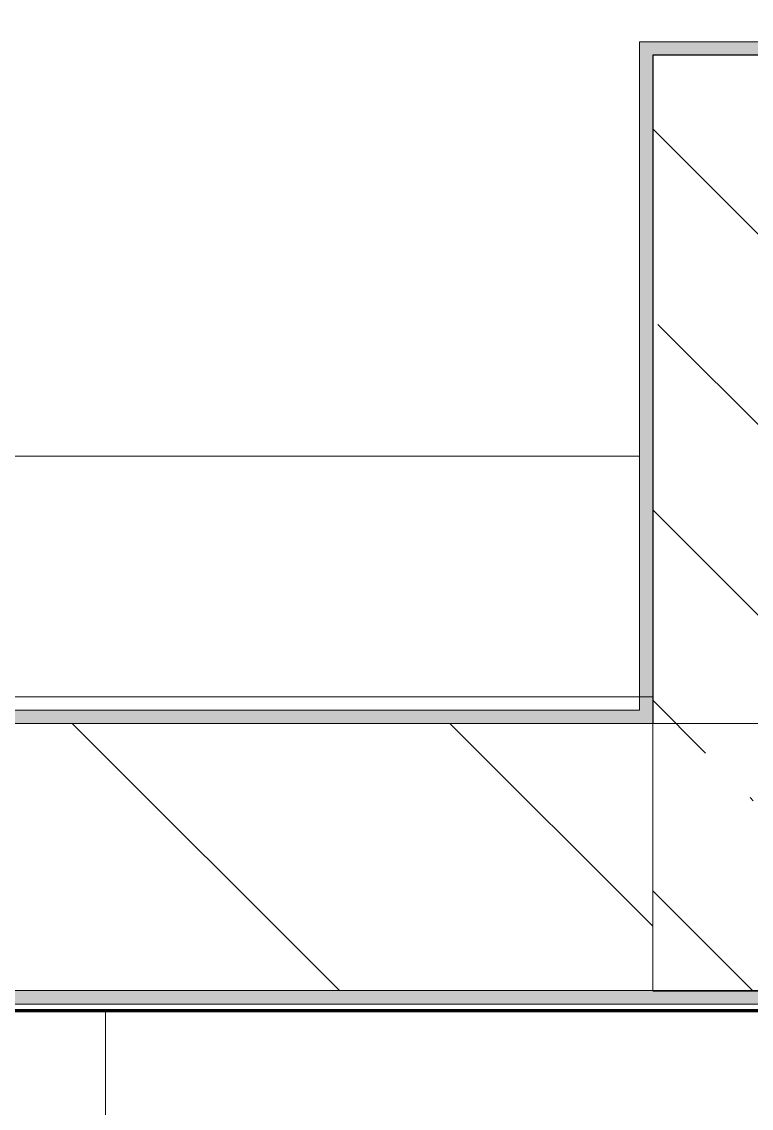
# Model space of a CAD drawing. Header units: millimetres. Extents: x 97 to 215964, y -4577 to 60645.
# Drawn here: x 139875 to 140422, y 39687 to 40500 of the extents above; entities that cross this region are included whole.
import ezdxf

# ---------------------------------------------------------------- set-up
doc = ezdxf.new("R2010")
doc.units = ezdxf.units.MM
doc.linetypes.add('ADSK_Линия сетки', pattern=[2500, 2000, -250, 0, -250])
for name, color, linetype, lineweight in [('A-FLOR-____-OTLN', 192, 'Continuous', 9), ('A-FLOR-____-PATT', 8, 'Continuous', 9), ('A-WALL-____-MCUT', 113, 'Continuous', 9), ('A-WALL-____-PATT', 111, 'Continuous', 9), ('A-WALL-FNSH-MCUT', 113, 'Continuous', 9), ('I-WALL-____-OTLN', 2, 'Continuous', 9), ('S-COLS-____-MCUT', 52, 'Continuous', 9), ('S-COLS-____-OTLN', 52, 'Continuous', 9), ('S-GRID-____-OTLN', 1, 'Continuous', 9)]:
    doc.layers.add(name, color=color, linetype=linetype, lineweight=lineweight)

# ---------------------------------------------------------------- blocks, each defined once
blk = doc.blocks.new('0083_СОШ675_АР_R22_rvt-1-О_АИ_ПП_8_400_Целиком')
at = {"layer": 'A-WALL-____-PATT', "lineweight": 5}
h = blk.add_hatch(dxfattribs=at)
h.set_pattern_fill('FP_10', color=10, style=0, pattern_type=2)
h.set_pattern_definition([(135, (0, 0), (-141.42136, -141.42136), [])])
h.paths.add_polyline_path([(108588.44, 39775.02), (108700, 39775.02), (108700, 39975.02), (105250, 39975.02), (105250, 39775.02), (108274, 39775.02)])
h.paths.add_polyline_path([(99455, 39775.02), (99455, 39975.02), (99450, 39975.02), (99450, 39775.02)])
h.paths.add_polyline_path([(81550, 39775.02), (81550, 39975.02), (78000, 39975.02), (78000, 39775.02), (81232.16, 39775.02)])
at = {"layer": 'S-COLS-____-OTLN', "lineweight": 5}
h = blk.add_hatch(dxfattribs=at)
h.set_pattern_fill('FP_8', color=256, style=0, pattern_type=2)
h.set_pattern_definition([(135, (0, 0), (-142.5612, -142.5612), []), (135, (142.56, 0), (-142.5612, -142.5612), [252.016, -50.403, 3.353, -47.05])])
h.paths.add_polyline_path([(81550, 39775), (82050, 39775.15), (82050, 40475), (81550, 40475), (81550, 39975.02)])
at = {"layer": 'A-FLOR-____-OTLN', "color": 90}
blk.add_line((81540, 40175.02), (78010, 40175.02), dxfattribs=at)
at = {"layer": 'A-WALL-____-MCUT', "color": 10, "lineweight": 5}
for p, q in [((81540, 39995.02), (81550, 39995.02)), ((81550, 39775.02), (81550, 39975.02))]:
    blk.add_line(p, q, dxfattribs=at)
at = {"layer": 'A-WALL-____-MCUT', "color": 50, "lineweight": 13}
for p, q in [((81550, 39975.02), (78000, 39975.02)), ((78000, 39775.02), (81550, 39775.02))]:
    blk.add_line(p, q, dxfattribs=at)
at = {"layer": 'A-WALL-FNSH-MCUT', "color": 90}
for p, q in [((82050, 40485), (81540, 40485)), ((81540, 40485), (81540, 40475)), ((81540, 40475), (81540, 39995.02)), ((81550, 40475), (82050, 40475)), ((81550, 39995.02), (81550, 40475)), ((81540, 39995.02), (78010, 39995.02)), ((81550, 39975.02), (81550, 39995.02)), ((78010, 39975.02), (81550, 39975.02))]:
    blk.add_line(p, q, dxfattribs=at)
at = {"layer": 'S-COLS-____-MCUT', "color": 130, "lineweight": 25}
for p, q in [((82050, 40475), (81550, 40475)), ((81550, 40475), (81550, 39975.02)), ((81550, 39775), (82050, 39775))]:
    blk.add_line(p, q, dxfattribs=at)
at = {"layer": 'S-COLS-____-OTLN', "color": 90}
blk.add_line((81550, 39975.02), (81550, 39775), dxfattribs=at)

msp = doc.modelspace()

# ---------------------------------------------------------------- hatches: boundary and pattern name
at = {"layer": 'A-FLOR-____-PATT'}
h = msp.add_hatch(dxfattribs=at)
h.set_pattern_fill('FP_201', color=256, style=0, pattern_type=2)
h.set_pattern_definition([(0, (147937.87, 40840), (0, 500), []), (90, (147937.87, 40840), (-500, 3e-14), [])])
h.paths.add_polyline_path([(155097.876681, 35775), (155097.887824, 35775.000586), (155097.887824, 35790.000586), (155283.007158, 35790.000586), (155283.007158, 36424.940333), (155288.007158, 36425.449211), (155288.007158, 36434.940333), (155298.007158, 36434.940333), (155298.007158, 36439.940333), (160077.887824, 36439.940333), (160077.887824, 36434.940333), (160087.887824, 36434.171102), (160087.887824, 36424.940333), (160092.887824, 36424.940333), (160092.887824, 36115), (160977.88841, 36115), (160977.88841, 35899.999414), (162617.866489, 35899.999414), (162617.88841, 36115), (163697.88841, 36115), (163697.88841, 36110), (163707.88841, 36110), (163707.88841, 36100), (163712.88841, 36099.481419), (163712.88841, 35990), (167307.88841, 35990), (167307.88841, 36180), (167312.88841, 36180), (167312.88841, 36190), (167322.88841, 36190), (167322.88841, 36195), (167652.888672, 36195), (167652.888672, 36915), (167707.912013, 36915), (167707.041137, 39615), (167652.888672, 39615), (167652.888672, 39675.023044), (167277.865903, 39675.023044), (167277.865903, 39760.023689), (163547.887824, 39760.023689), (163547.887824, 39775.023044), (158257.887824, 39775.000586), (158257.887824, 39760.023689), (157747.887824, 39760.023689), (157747.887824, 39775.023044), (152447.887824, 39775.023044), (152447.887824, 39760.023689), (151947.887824, 39760.023689), (151947.887824, 39775.023044), (146647.887824, 39775.023044), (146647.887824, 39760.023689), (146147.887824, 39760.023689), (146147.887824, 39775.023044), (140847.887824, 39775.000586), (140847.887824, 39760.023689), (132727.887824, 39760.023689), (132727.887824, 39765.023689), (132717.887824, 39765.023689), (132717.887824, 39775.023689), (132712.887824, 39775.023689), (132712.887824, 41999.999414), (132927.865903, 41999.999414), (132927.865903, 43499.999414), (132712.887824, 43499.999414), (132712.887824, 45690), (131927.887824, 45690), (131927.865903, 45905), (129227.887824, 45905), (129227.887824, 45690), (128487.887825, 45690), (128487.887825, 45372.391366), (128482.887825, 45372.391366), (128482.887825, 45362.391366), (128472.887825, 45362.391366), (128472.360842, 45357.391366), (128312.887824, 45357.391366), (128312.887824, 40190), (128497.887824, 40190), (128497.887824, 40185), (128507.887824, 40185), (128507.887824, 40175), (128512.887824, 40175), (128512.887824, 39775.000082), (128507.887824, 39775), (128507.887824, 39765), (128497.887824, 39765), (128497.865903, 39760), (128312.887824, 39760), (128312.887824, 35990), (128497.887824, 35990), (128497.887824, 35985), (128507.887824, 35985), (128507.887824, 35975), (128512.887824, 35974.169643), (128512.887824, 35880), (128797.887824, 35880), (128797.887824, 35865), (130197.887824, 35865), (130197.887824, 35880), (130472.887824, 35880), (130472.887824, 36174.998828), (130477.887824, 36175), (130477.887824, 36185), (130487.887824, 36185), (130487.887824, 36190), (132167.887824, 36190), (132167.887824, 36185), (132177.887824, 36185), (132177.887824, 36175), (132182.887824, 36175), (132182.887824, 35880), (132277.887824, 35880), (132277.887824, 35785), (133277.887824, 35785), (133277.887824, 35880), (133382.887824, 35880), (133382.887824, 35975), (133387.887824, 35975), (133387.887824, 35985), (133397.887824, 35985), (133397.887824, 35990), (133782.887824, 35990), (133782.887824, 36175), (133787.887824, 36175), (133787.887824, 36185), (133797.887824, 36185), (133797.887824, 36190), (135087.887824, 36190), (135087.887824, 36185), (135097.887824, 36185), (135097.887824, 36175), (135102.887824, 36175), (135102.887824, 35790), (135197.887824, 35790), (135197.887824, 35775), (137697.887824, 35775), (137697.887824, 35790), (137742.887824, 35790), (137742.887824, 36424.940333), (137747.887824, 36424.940333), (137747.887824, 36434.940333), (137757.887824, 36434.940333), (137757.887824, 36439.940333), (142617.887824, 36439.940333), (142617.887824, 36434.940333), (142627.887824, 36434.940333), (142627.887824, 36424.940736), (142632.887824, 36424.940936), (142632.887824, 35790), (142917.887824, 35790), (142917.887824, 35775), (144317.887824, 35775), (144317.887824, 35790), (144662.887824, 35790), (144662.887824, 36425.022443), (144667.887824, 36425.023044), (144667.887824, 36435.023044), (144677.887824, 36435.023044), (144677.887824, 36440.023044), (147647.887824, 36440.023044), (147647.88841, 36435.023044), (147657.88841, 36435.023044), (147657.88841, 36425.023044), (147662.88841, 36425.023044), (147662.88841, 35790), (147677.88841, 35790), (147677.88841, 35775), (149077.88841, 35775), (149077.88841, 35790), (149092.88841, 35790), (149092.88841, 36425.023044), (149097.88841, 36425.023044), (149097.88841, 36435.023044), (149107.88841, 36435.023044), (149107.88841, 36440.023044), (152467.887824, 36440.023044), (152467.887824, 36435.023044), (152477.887824, 36435.023044), (152477.887824, 36425.023044), (152482.887824, 36425.022605), (152482.887824, 35790.000586), (152597.887824, 35790.000586), (152597.894857, 35775), (153865.405598, 35775.000586)])
at = {"layer": 'A-WALL-____-PATT'}
for points in [[(140847.887824, 40475.000586), (140847.887824, 40485.000586), (140337.887824, 40485.000586), (140337.887824, 40475.000586), (140347.887824, 40475.000586)], [(140347.887824, 39975.023044), (140347.887824, 40475.000586), (140337.887824, 40475.000586), (140337.887824, 39975.023044)], [(140337.887824, 39975.023044), (140337.887824, 39985.023044), (136797.887824, 39985.023044), (136797.887824, 39975.023044), (140030.047079, 39975.023044)]]:
    msp.add_hatch(color=7, dxfattribs=at).paths.add_polyline_path(points)
h = msp.add_hatch(color=7, dxfattribs=at)
h.paths.add_polyline_path([(167657.888672, 39765.023689), (167667.888672, 39765.023689), (167667.888672, 39775.023689), (163547.887824, 39775.023689), (163547.887824, 39765.023689), (167386.3287, 39765.023689)])
h.paths.add_polyline_path([(158257.887824, 39765.023689), (158257.887824, 39775.023689), (157747.887824, 39775.023689), (157747.887824, 39765.023689), (157953.120614, 39765.023689)])
h.paths.add_polyline_path([(151947.887824, 39765.023689), (152447.887824, 39765.023689), (152447.887824, 39775.023689), (151947.887824, 39775.023689)])
h.paths.add_polyline_path([(146647.887824, 39765.023689), (146647.887824, 39775.023689), (146147.887824, 39775.023689), (146147.887824, 39765.023689), (146633.281825, 39765.023689)])
h.paths.add_polyline_path([(140658.927011, 39765.023689), (140847.887824, 39765.023689), (140847.887824, 39775.023689), (132727.887824, 39775.023689), (132727.887824, 39765.023689), (140030.047079, 39765.023689)])

# ---------------------------------------------------------------- linework, layer by layer
at = {"layer": 'A-WALL-____-MCUT', "color": 7}
for p, q in [((140857.887824, 40485.000586), (140337.887824, 40485.000586)), ((140337.887824, 40485.000586), (140337.887824, 39985.023044)), ((140347.887824, 40475.000586), (140847.887824, 40475.000586)), ((140347.887824, 39975.023044), (140347.887824, 40475.000586)), ((140337.887824, 39985.023044), (136807.887824, 39985.023044)), ((136797.887824, 39975.023044), (140347.887824, 39975.023044)), ((140847.887824, 39775.023689), (132727.887824, 39775.023689)), ((132717.887824, 39765.023689), (140847.887824, 39765.023689))]:
    msp.add_line(p, q, dxfattribs=at)
at = {"layer": 'I-WALL-____-OTLN', "color": 5, "lineweight": 90}
msp.add_line((140847.887824, 39760.023689), (132727.887824, 39760.023689), dxfattribs=at)
at = {"layer": 'S-GRID-____-OTLN', "linetype": 'ADSK_Линия сетки'}
msp.add_line((55228.336609, 39975.000586), (215146.441901, 39975.000586), dxfattribs=at)

# ---------------------------------------------------------------- block references
at = {"color": 250, "lineweight": 5}
msp.add_blockref('0083_СОШ675_АР_R22_rvt-1-О_АИ_ПП_8_400_Целиком', (58797.887824, 0), dxfattribs=at)

doc.saveas('drawing.dxf')
